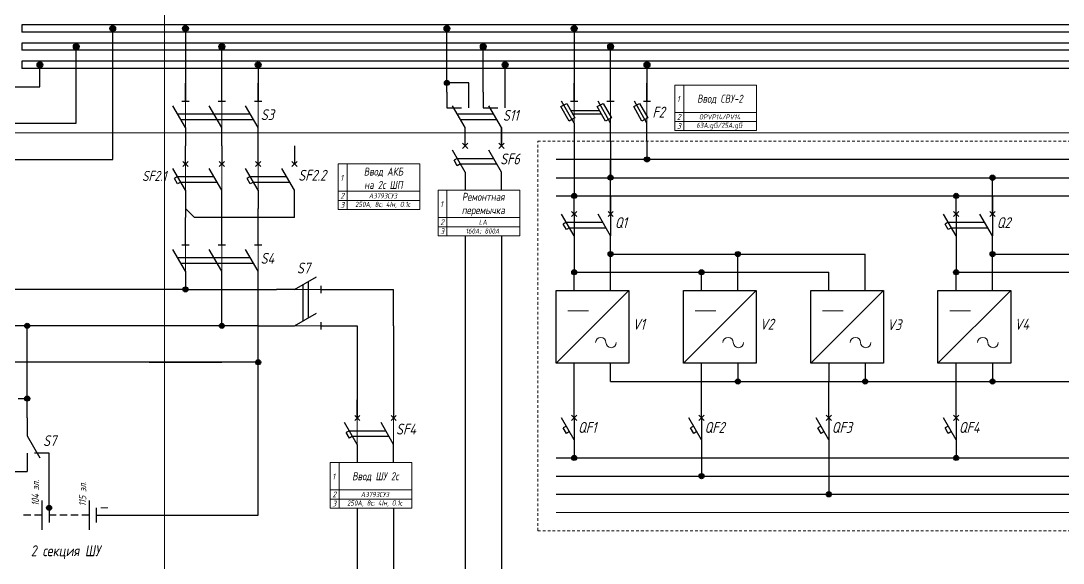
# Model space of a CAD drawing. Header units: millimetres. Extents: x 9 to 5215, y -207 to 4633.
# Drawn here: x 1643.8 to 1930.4, y 4304.8 to 4453.8 of the extents above; entities that cross this region are included whole.
import ezdxf
from ezdxf.enums import TextEntityAlignment as Align

# ---------------------------------------------------------------- set-up
doc = ezdxf.new("R2010")
doc.units = ezdxf.units.MM
doc.linetypes.add('JIS_02_0.7', pattern=[1.35, 0.75, -0.6])
doc.layers.add('Разрывы', color=10, linetype='Continuous')
doc.layers.add('Рамка', color=1, linetype='Continuous', plot=False)
doc.styles.add('eskdw', font='GOST_ANT.TTF', dxfattribs={"oblique": 10})
doc.styles.get("Standard").update_dxf_attribs({"font": 'GOST_ANT.TTF', "oblique": 10, "height": 2.5})
doc.styles.add('Гост', font='GOST_ANT.TTF', dxfattribs={"oblique": 10, "height": 1.4})

msp = doc.modelspace()

# ---------------------------------------------------------------- hatches: boundary and pattern name
for points in [[(1669.89, 4451.75, 1), (1668.29, 4451.75, 1)], [(1689.89, 4451.75, 1), (1688.29, 4451.75, 1)], [(1761.78, 4451.75, 1), (1760.18, 4451.75, 1)], [(1796.78, 4451.75, 1), (1795.18, 4451.75, 1)], [(1659.89, 4446.75, 1), (1658.29, 4446.75, 1)], [(1699.89, 4446.75, 1), (1698.29, 4446.75, 1)], [(1771.78, 4446.75, 1), (1770.18, 4446.75, 1)], [(1806.78, 4446.75, 1), (1805.18, 4446.75, 1)], [(1649.89, 4441.75, 1), (1648.29, 4441.75, 1)], [(1709.89, 4441.75, 1), (1708.29, 4441.75, 1)], [(1777.78, 4441.75, 1), (1776.18, 4441.75, 1)], [(1816.78, 4441.75, 1), (1815.18, 4441.75, 1)], [(1761.68, 4436.77, 1), (1760.28, 4436.77, 1)], [(1761.68, 4436.77, 1), (1760.28, 4436.77, 1)], [(1761.68, 4436.77, 1), (1760.28, 4436.77, 1)], [(1816.68, 4415.76, 1), (1815.28, 4415.76, 1)], [(1816.68, 4415.76, 1), (1815.28, 4415.76, 1)], [(1816.68, 4415.76, 1), (1815.28, 4415.76, 1)], [(1806.68, 4410.76, 1), (1805.28, 4410.76, 1)], [(1806.68, 4410.76, 1), (1805.28, 4410.76, 1)], [(1806.68, 4410.76, 1), (1805.28, 4410.76, 1)], [(1911.68, 4410.75, 1), (1910.28, 4410.75, 1)], [(1911.68, 4410.75, 1), (1910.28, 4410.75, 1)], [(1911.68, 4410.75, 1), (1910.28, 4410.75, 1)], [(1796.68, 4405.75, 1), (1795.28, 4405.75, 1)], [(1796.68, 4405.75, 1), (1795.28, 4405.75, 1)], [(1796.68, 4405.75, 1), (1795.28, 4405.75, 1)], [(1901.68, 4405.75, 1), (1900.28, 4405.75, 1)], [(1901.68, 4405.75, 1), (1900.28, 4405.75, 1)], [(1901.68, 4405.75, 1), (1900.28, 4405.75, 1)], [(1806.68, 4389.75, 1), (1805.28, 4389.75, 1)], [(1806.68, 4389.75, 1), (1805.28, 4389.75, 1)], [(1806.68, 4389.75, 1), (1805.28, 4389.75, 1)], [(1841.68, 4389.75, 1), (1840.28, 4389.75, 1)], [(1841.68, 4389.75, 1), (1840.28, 4389.75, 1)], [(1841.68, 4389.75, 1), (1840.28, 4389.75, 1)], [(1911.68, 4389.75, 1), (1910.28, 4389.75, 1)], [(1911.68, 4389.75, 1), (1910.28, 4389.75, 1)], [(1911.68, 4389.75, 1), (1910.28, 4389.75, 1)], [(1796.68, 4384.75, 1), (1795.28, 4384.75, 1)], [(1796.68, 4384.75, 1), (1795.28, 4384.75, 1)], [(1796.68, 4384.75, 1), (1795.28, 4384.75, 1)], [(1831.68, 4384.75, 1), (1830.28, 4384.75, 1)], [(1831.68, 4384.75, 1), (1830.28, 4384.75, 1)], [(1831.68, 4384.75, 1), (1830.28, 4384.75, 1)], [(1901.68, 4384.75, 1), (1900.28, 4384.75, 1)], [(1901.68, 4384.75, 1), (1900.28, 4384.75, 1)], [(1901.68, 4384.75, 1), (1900.28, 4384.75, 1)], [(1689.79, 4380.04, 1), (1688.39, 4380.04, 1)], [(1689.79, 4380.04, 1), (1688.39, 4380.04, 1)], [(1689.79, 4380.04, 1), (1688.39, 4380.04, 1)], [(1646.32, 4370.04, 1), (1644.92, 4370.04, 1)], [(1646.32, 4370.04, 1), (1644.92, 4370.04, 1)], [(1646.32, 4370.04, 1), (1644.92, 4370.04, 1)], [(1699.79, 4370.04, 1), (1698.39, 4370.04, 1)], [(1699.79, 4370.04, 1), (1698.39, 4370.04, 1)], [(1699.79, 4370.04, 1), (1698.39, 4370.04, 1)], [(1709.79, 4360.04, 1), (1708.39, 4360.04, 1)], [(1709.79, 4360.04, 1), (1708.39, 4360.04, 1)], [(1709.79, 4360.04, 1), (1708.39, 4360.04, 1)], [(1841.68, 4354.75, 1), (1840.28, 4354.75, 1)], [(1841.68, 4354.75, 1), (1840.28, 4354.75, 1)], [(1841.68, 4354.75, 1), (1840.28, 4354.75, 1)], [(1876.68, 4354.75, 1), (1875.28, 4354.75, 1)], [(1876.68, 4354.75, 1), (1875.28, 4354.75, 1)], [(1876.68, 4354.75, 1), (1875.28, 4354.75, 1)], [(1911.68, 4354.75, 1), (1910.28, 4354.75, 1)], [(1911.68, 4354.75, 1), (1910.28, 4354.75, 1)], [(1911.68, 4354.75, 1), (1910.28, 4354.75, 1)], [(1646.32, 4350.04, 1), (1644.92, 4350.04, 1)], [(1646.32, 4350.04, 1), (1644.92, 4350.04, 1)], [(1646.32, 4350.04, 1), (1644.92, 4350.04, 1)], [(1796.68, 4333.75, 1), (1795.28, 4333.75, 1)], [(1796.68, 4333.75, 1), (1795.28, 4333.75, 1)], [(1796.68, 4333.75, 1), (1795.28, 4333.75, 1)], [(1901.68, 4333.75, 1), (1900.28, 4333.75, 1)], [(1901.68, 4333.75, 1), (1900.28, 4333.75, 1)], [(1901.68, 4333.75, 1), (1900.28, 4333.75, 1)], [(1831.68, 4328.75, 1), (1830.28, 4328.75, 1)], [(1831.68, 4328.75, 1), (1830.28, 4328.75, 1)], [(1831.68, 4328.75, 1), (1830.28, 4328.75, 1)], [(1866.68, 4323.75, 1), (1865.28, 4323.75, 1)], [(1866.68, 4323.75, 1), (1865.28, 4323.75, 1)], [(1866.68, 4323.75, 1), (1865.28, 4323.75, 1)], [(1652.29, 4320.04, 1), (1650.89, 4320.04, 1)], [(1652.29, 4320.04, 1), (1650.89, 4320.04, 1)], [(1652.29, 4320.04, 1), (1650.89, 4320.04, 1)]]:
    msp.add_hatch(color=256).paths.add_polyline_path(points)

# ---------------------------------------------------------------- linework, layer by layer
for p, q in [((1644.09, 4452.75), (1644.09, 4450.75)), ((2258.43, 4452.75), (1644.09, 4452.75)), ((2258.43, 4450.75), (1644.09, 4450.75)), ((1669.09, 4415.75), (1669.09, 4451.75)), ((1689.09, 4451.75), (1689.09, 4431.75)), ((1760.98, 4434.27), (1760.98, 4451.75)), ((1795.98, 4451.75), (1795.98, 4431.75)), ((1644.09, 4447.75), (1644.09, 4445.75)), ((2258.43, 4447.75), (1644.09, 4447.75)), ((2258.43, 4445.75), (1644.09, 4445.75)), ((1659.09, 4425.75), (1659.09, 4446.75)), ((1699.09, 4436.75), (1699.09, 4446.75)), ((1770.98, 4434.27), (1770.98, 4446.75)), ((1805.98, 4436.75), (1805.98, 4446.75)), ((1644.09, 4442.75), (1644.09, 4440.75)), ((2258.43, 4442.75), (1644.09, 4442.75)), ((1649.09, 4435.75), (1649.09, 4441.75)), ((1709.09, 4441.75), (1709.09, 4431.75)), ((1776.98, 4434.27), (1776.98, 4441.75)), ((1815.98, 4441.75), (1815.98, 4431.75)), ((2258.43, 4440.75), (1644.09, 4440.75)), ((1689.09, 4431.75), (1689.09, 4436.75)), ((1699.09, 4431.75), (1699.09, 4436.75)), ((1699.09, 4431.75), (1699.09, 4436.75)), ((1709.09, 4431.75), (1709.09, 4436.75)), ((1709.09, 4431.75), (1709.09, 4436.75)), ((1766.98, 4436.77), (1760.98, 4436.77)), ((1766.98, 4434.27), (1766.98, 4436.77)), ((1795.98, 4431.75), (1795.98, 4436.75)), ((1805.98, 4431.75), (1805.98, 4436.75)), ((1805.98, 4431.75), (1805.98, 4436.75)), ((1815.98, 4431.75), (1815.98, 4436.75)), ((1815.98, 4431.75), (1815.98, 4436.75)), ((1638.21, 4435.75), (1649.09, 4435.75)), ((1760.98, 4434.27), (1760.98, 4429.91)), ((1766.98, 4429.91), (1766.98, 4434.27)), ((1770.98, 4434.27), (1770.98, 4429.91)), ((1776.98, 4429.91), (1776.98, 4434.27)), ((1689.09, 4424.51), (1685.62, 4430.51)), ((1688.09, 4431.75), (1690.09, 4431.75)), ((1699.09, 4424.51), (1695.62, 4430.51)), ((1698.09, 4431.75), (1700.09, 4431.75)), ((1709.09, 4424.51), (1705.62, 4430.51)), ((1708.09, 4431.75), (1710.09, 4431.75)), ((1765.98, 4424.51), (1762.52, 4430.51)), ((1775.98, 4424.51), (1772.52, 4430.51)), ((1792.32, 4430.26), (1793.9, 4431.17)), ((1794.6, 4426.32), (1792.32, 4430.26)), ((1795.98, 4425.75), (1792.52, 4431.75)), ((1793.9, 4431.17), (1796.18, 4427.23)), ((1794.98, 4431.75), (1796.98, 4431.75)), ((1802.32, 4430.26), (1803.9, 4431.17)), ((1804.6, 4426.32), (1802.32, 4430.26)), ((1805.98, 4425.75), (1802.52, 4431.75)), ((1803.38, 4430.25), (1803.38, 4430.25)), ((1803.9, 4431.17), (1806.18, 4427.23)), ((1804.98, 4431.75), (1806.98, 4431.75)), ((1812.32, 4430.26), (1813.9, 4431.17)), ((1814.6, 4426.32), (1812.32, 4430.26)), ((1815.98, 4425.75), (1812.52, 4431.75)), ((1813.9, 4431.17), (1816.18, 4427.23)), ((1814.98, 4431.75), (1816.98, 4431.75)), ((1686.92, 4428.26), (1706.92, 4428.26)), ((1696.49, 4429.01), (1696.49, 4429.01)), ((1760.98, 4429.91), (1764.98, 4429.91)), ((1763.82, 4428.26), (1773.82, 4428.26)), ((1770.98, 4429.91), (1774.98, 4429.91)), ((1796.18, 4427.23), (1794.6, 4426.32)), ((1795.01, 4429.25), (1802.91, 4429.25)), ((1795.59, 4428.25), (1803.49, 4428.25)), ((1806.18, 4427.23), (1804.6, 4426.32)), ((1816.18, 4427.23), (1814.6, 4426.32)), ((1638.21, 4425.75), (1659.09, 4425.75)), ((1687.79, 4426.76), (1707.79, 4426.76)), ((1689.09, 4424.51), (1689.09, 4419.51)), ((1699.09, 4419.51), (1699.09, 4424.51)), ((1709.09, 4419.51), (1709.09, 4424.51)), ((1764.68, 4426.76), (1774.68, 4426.76)), ((1765.98, 4419.51), (1765.98, 4424.51)), ((1765.98, 4419.51), (1765.98, 4424.51)), ((1775.98, 4424.51), (1775.98, 4419.51)), ((1775.98, 4419.51), (1775.98, 4424.51)), ((1795.98, 4425.75), (1795.98, 4420.75)), ((1805.98, 4420.75), (1805.98, 4425.75)), ((1815.98, 4420.75), (1815.98, 4425.75)), ((1689.09, 4414.51), (1689.09, 4419.51)), ((1699.09, 4419.51), (1699.09, 4414.51)), ((1709.09, 4414.51), (1709.09, 4419.51)), ((1719.09, 4419.51), (1719.09, 4414.51)), ((1765.27, 4418.8), (1766.69, 4420.22)), ((1766.69, 4418.8), (1765.27, 4420.22)), ((1775.27, 4418.8), (1776.69, 4420.22)), ((1776.69, 4418.8), (1775.27, 4420.22)), ((1795.98, 4420.75), (1795.98, 4405.75)), ((1805.98, 4420.75), (1805.98, 4410.75)), ((1815.98, 4420.75), (1815.98, 4415.75)), ((1638.21, 4415.75), (1669.09, 4415.75)), ((1765.98, 4412.28), (1762.52, 4418.28)), ((1763.82, 4416.03), (1762.95, 4415.53)), ((1763.82, 4416.03), (1773.82, 4416.03)), ((1775.98, 4412.28), (1772.52, 4418.28)), ((1773.38, 4416.78), (1773.38, 4416.78)), ((2130.98, 4415.75), (1790.98, 4415.75)), ((1805.98, 4405.75), (1805.98, 4415.75)), ((1689.09, 4407.28), (1685.62, 4413.28)), ((1688.38, 4413.8), (1689.8, 4415.22)), ((1689.8, 4413.8), (1688.38, 4415.22)), ((1699.09, 4407.28), (1695.62, 4413.28)), ((1698.38, 4413.8), (1699.8, 4415.22)), ((1699.8, 4413.8), (1698.38, 4415.22)), ((1709.09, 4407.28), (1705.62, 4413.28)), ((1708.38, 4413.8), (1709.8, 4415.22)), ((1709.8, 4413.8), (1708.38, 4415.22)), ((1719.09, 4407.28), (1715.62, 4413.28)), ((1718.38, 4413.8), (1719.8, 4415.22)), ((1719.8, 4413.8), (1718.38, 4415.22)), ((1763.82, 4414.03), (1762.95, 4415.53)), ((1764.68, 4414.53), (1763.82, 4414.03)), ((1764.68, 4414.53), (1774.68, 4414.53)), ((1686.92, 4411.03), (1686.06, 4410.53)), ((1686.92, 4409.03), (1686.06, 4410.53)), ((1686.92, 4411.03), (1696.92, 4411.03)), ((1696.49, 4411.78), (1696.49, 4411.78)), ((1706.92, 4411.03), (1706.06, 4410.53)), ((1706.92, 4409.03), (1706.06, 4410.53)), ((1706.92, 4411.03), (1716.92, 4411.03)), ((1716.49, 4411.78), (1716.49, 4411.78)), ((1765.98, 4412.28), (1765.98, 4407.28)), ((1775.98, 4407.28), (1775.98, 4412.28)), ((1790.98, 4410.75), (2120.98, 4410.75)), ((1910.98, 4405.75), (1910.98, 4410.75)), ((1687.79, 4409.53), (1686.92, 4409.03)), ((1687.79, 4409.53), (1697.79, 4409.53)), ((1689.09, 4407.28), (1689.09, 4399.78)), ((1699.09, 4402.28), (1699.09, 4407.28)), ((1707.79, 4409.53), (1706.92, 4409.03)), ((1707.79, 4409.53), (1717.79, 4409.53)), ((1709.09, 4407.28), (1709.09, 4402.28)), ((1719.09, 4399.78), (1719.09, 4407.28)), ((1790.98, 4405.75), (2000.98, 4405.75)), ((1795.98, 4400.75), (1795.98, 4405.75)), ((1795.98, 4400.75), (1795.98, 4405.75)), ((1805.98, 4405.75), (1805.98, 4400.75)), ((1805.98, 4400.75), (1805.98, 4405.75)), ((1900.98, 4400.75), (1900.98, 4405.75)), ((1900.98, 4400.75), (1900.98, 4405.75)), ((1910.98, 4405.75), (1910.98, 4400.75)), ((1910.98, 4400.75), (1910.98, 4405.75)), ((1691.59, 4399.78), (1689.09, 4402.28)), ((1699.09, 4397.28), (1699.09, 4402.28)), ((1709.09, 4397.28), (1709.09, 4402.28)), ((1795.27, 4400.05), (1796.69, 4401.46)), ((1796.69, 4400.05), (1795.27, 4401.46)), ((1805.27, 4400.05), (1806.69, 4401.46)), ((1806.69, 4400.05), (1805.27, 4401.46)), ((1900.27, 4400.05), (1901.69, 4401.46)), ((1901.69, 4400.05), (1900.27, 4401.46)), ((1910.27, 4400.05), (1911.69, 4401.46)), ((1911.69, 4400.05), (1910.27, 4401.46)), ((1689.09, 4397.28), (1689.09, 4399.78)), ((1719.09, 4399.78), (1691.59, 4399.78)), ((1795.98, 4394.75), (1792.52, 4400.75)), ((1805.98, 4394.75), (1802.52, 4400.75)), ((1803.38, 4399.25), (1803.38, 4399.25)), ((1900.98, 4394.75), (1897.52, 4400.75)), ((1910.98, 4394.75), (1907.52, 4400.75)), ((1908.38, 4399.25), (1908.38, 4399.25)), ((1689.09, 4392.28), (1689.09, 4397.28)), ((1699.09, 4392.28), (1699.09, 4397.28)), ((1699.09, 4392.28), (1699.09, 4397.28)), ((1709.09, 4392.28), (1709.09, 4397.28)), ((1709.09, 4392.28), (1709.09, 4397.28)), ((1793.82, 4398.5), (1792.95, 4398)), ((1793.82, 4396.5), (1792.95, 4398)), ((1793.82, 4398.5), (1803.82, 4398.5)), ((1794.68, 4397), (1793.82, 4396.5)), ((1794.68, 4397), (1804.68, 4397)), ((1898.82, 4398.5), (1897.95, 4398)), ((1898.82, 4396.5), (1897.95, 4398)), ((1898.82, 4398.5), (1908.82, 4398.5)), ((1899.68, 4397), (1898.82, 4396.5)), ((1899.68, 4397), (1909.68, 4397)), ((1765.98, 4394.78), (1765.98, 4302.75)), ((1775.98, 4394.78), (1775.98, 4297.75)), ((1795.98, 4394.75), (1795.98, 4389.75)), ((1805.98, 4389.75), (1805.98, 4394.75)), ((1900.98, 4394.75), (1900.98, 4389.75)), ((1910.98, 4389.75), (1910.98, 4394.75)), ((1689.09, 4385.04), (1685.62, 4391.04)), ((1688.09, 4392.28), (1690.09, 4392.28)), ((1699.09, 4385.04), (1695.62, 4391.04)), ((1698.09, 4392.28), (1700.09, 4392.28)), ((1709.09, 4385.04), (1705.62, 4391.04)), ((1708.09, 4392.28), (1710.09, 4392.28)), ((1686.92, 4388.79), (1706.92, 4388.79)), ((1687.79, 4387.29), (1707.79, 4387.29)), ((1696.49, 4389.54), (1696.49, 4389.54)), ((1795.98, 4389.75), (1795.98, 4384.75)), ((1805.98, 4379.75), (1805.98, 4389.75)), ((1805.98, 4389.75), (1875.98, 4389.75)), ((1840.98, 4379.75), (1840.98, 4389.75)), ((1875.98, 4379.75), (1875.98, 4389.75)), ((1900.98, 4389.75), (1900.98, 4384.75)), ((1910.98, 4379.75), (1910.98, 4389.75)), ((1910.98, 4389.75), (1980.98, 4389.75)), ((1689.09, 4385.04), (1689.09, 4380.04)), ((1699.09, 4380.04), (1699.09, 4385.04)), ((1709.09, 4380.04), (1709.09, 4385.04)), ((1795.98, 4379.75), (1795.98, 4384.75)), ((1795.98, 4384.75), (1865.98, 4384.75)), ((1830.98, 4379.75), (1830.98, 4384.75)), ((1865.98, 4379.75), (1865.98, 4384.75)), ((1900.98, 4379.75), (1900.98, 4384.75)), ((1900.98, 4384.75), (1970.98, 4384.75)), ((1719.09, 4380.04), (1725.09, 4383.51)), ((1722.84, 4382.21), (1722.84, 4372.21)), ((1689.09, 4380.04), (1550.09, 4380.04)), ((1689.09, 4380.04), (1714.09, 4380.04)), ((1699.09, 4370.04), (1699.09, 4380.04)), ((1709.09, 4318.04), (1709.09, 4380.04)), ((1719.09, 4380.04), (1714.09, 4380.04)), ((1721.34, 4381.34), (1721.34, 4371.34)), ((1726.32, 4381.04), (1726.32, 4379.04)), ((1726.32, 4380.04), (1731.32, 4380.04)), ((1731.32, 4380.04), (1736.32, 4380.04)), ((1736.32, 4380.04), (1746.32, 4380.04)), ((1746.32, 4370.04), (1746.32, 4380.04)), ((1790.98, 4359.75), (1810.98, 4379.75)), ((1810.98, 4379.75), (1810.98, 4359.75)), ((1825.98, 4359.75), (1845.98, 4379.75)), ((1845.98, 4379.75), (1845.98, 4359.75)), ((1860.98, 4359.75), (1880.98, 4379.75)), ((1880.98, 4379.75), (1880.98, 4359.75)), ((1895.98, 4359.75), (1915.98, 4379.75)), ((1915.98, 4379.75), (1915.98, 4359.75)), ((1719.09, 4370.04), (1725.09, 4373.51)), ((1699.09, 4370.04), (1560.09, 4370.04)), ((1645.62, 4350.04), (1645.62, 4370.04)), ((1709.09, 4370.04), (1699.09, 4370.04)), ((1709.09, 4370.04), (1714.09, 4370.04)), ((1714.09, 4370.04), (1719.09, 4370.04)), ((1723.59, 4372.64), (1723.59, 4372.64)), ((1726.32, 4371.04), (1726.32, 4369.04)), ((1726.32, 4370.04), (1731.32, 4370.04)), ((1726.32, 4370.04), (1736.32, 4370.04)), ((1736.32, 4370.04), (1736.32, 4344.7)), ((1746.32, 4370.04), (1746.32, 4344.7)), ((1709.09, 4360.04), (1570.09, 4360.04)), ((1679.09, 4360.04), (1699.09, 4360.04)), ((1795.98, 4354.75), (1795.98, 4359.75)), ((1805.98, 4354.75), (1805.98, 4359.75)), ((1830.98, 4354.75), (1830.98, 4359.75)), ((1840.98, 4359.75), (1840.98, 4354.75)), ((1865.98, 4359.75), (1865.98, 4354.75)), ((1875.98, 4359.75), (1875.98, 4354.75)), ((1900.98, 4354.75), (1900.98, 4359.75)), ((1910.98, 4359.75), (1910.98, 4354.75)), ((1795.98, 4349.75), (1795.98, 4354.75)), ((1805.98, 4354.75), (1980.98, 4354.75)), ((1830.98, 4349.75), (1830.98, 4354.75)), ((1865.98, 4349.75), (1865.98, 4354.75)), ((1900.98, 4349.75), (1900.98, 4354.75)), ((1643.12, 4350.04), (1645.62, 4350.04)), ((1645.62, 4344.8), (1645.62, 4350.04)), ((1736.32, 4344.7), (1736.32, 4349.7)), ((1746.32, 4349.7), (1746.32, 4344.7)), ((1795.98, 4344.75), (1795.98, 4349.75)), ((1795.98, 4344.75), (1795.98, 4349.75)), ((1830.98, 4344.75), (1830.98, 4349.75)), ((1830.98, 4344.75), (1830.98, 4349.75)), ((1865.98, 4344.75), (1865.98, 4349.75)), ((1865.98, 4344.75), (1865.98, 4349.75)), ((1900.98, 4344.75), (1900.98, 4349.75)), ((1900.98, 4344.75), (1900.98, 4349.75)), ((1645.62, 4344.8), (1645.62, 4339.8)), ((1735.62, 4343.99), (1737.03, 4345.4)), ((1737.03, 4343.99), (1735.62, 4345.4)), ((1745.62, 4343.99), (1747.03, 4345.4)), ((1747.03, 4343.99), (1745.62, 4345.4)), ((1795.98, 4338.75), (1792.52, 4344.75)), ((1795.27, 4344.05), (1796.69, 4345.46)), ((1796.69, 4344.05), (1795.27, 4345.46)), ((1830.98, 4338.75), (1827.52, 4344.75)), ((1830.27, 4344.05), (1831.69, 4345.46)), ((1831.69, 4344.05), (1830.27, 4345.46)), ((1865.98, 4338.75), (1862.52, 4344.75)), ((1865.27, 4344.05), (1866.69, 4345.46)), ((1866.69, 4344.05), (1865.27, 4345.46)), ((1900.98, 4338.75), (1897.52, 4344.75)), ((1900.27, 4344.05), (1901.69, 4345.46)), ((1901.69, 4344.05), (1900.27, 4345.46)), ((1736.32, 4337.46), (1732.86, 4343.46)), ((1746.32, 4337.46), (1742.86, 4343.46)), ((1743.73, 4341.96), (1743.73, 4341.96)), ((1793.82, 4342.5), (1792.95, 4342)), ((1793.82, 4340.5), (1792.95, 4342)), ((1828.82, 4342.5), (1827.95, 4342)), ((1828.82, 4340.5), (1827.95, 4342)), ((1863.82, 4342.5), (1862.95, 4342)), ((1863.82, 4340.5), (1862.95, 4342)), ((1898.82, 4342.5), (1897.95, 4342)), ((1898.82, 4340.5), (1897.95, 4342)), ((1645.62, 4339.8), (1649.08, 4333.8)), ((1734.16, 4341.21), (1733.29, 4340.71)), ((1734.16, 4339.21), (1733.29, 4340.71)), ((1734.16, 4341.21), (1744.16, 4341.21)), ((1735.02, 4339.71), (1734.16, 4339.21)), ((1735.02, 4339.71), (1745.02, 4339.71)), ((1794.68, 4341), (1793.82, 4340.5)), ((1795.98, 4338.75), (1795.98, 4333.75)), ((1829.68, 4341), (1828.82, 4340.5)), ((1830.98, 4338.75), (1830.98, 4333.75)), ((1864.68, 4341), (1863.82, 4340.5)), ((1865.98, 4338.75), (1865.98, 4333.75)), ((1899.68, 4341), (1898.82, 4340.5)), ((1900.98, 4338.75), (1900.98, 4333.75)), ((1736.32, 4337.46), (1736.32, 4332.46)), ((1746.32, 4332.46), (1746.32, 4337.46)), ((1645.59, 4335.04), (1645.59, 4330.04)), ((1651.59, 4335.04), (1647.59, 4335.04)), ((1651.59, 4330.04), (1651.59, 4335.04)), ((1790.98, 4333.75), (2155.98, 4333.75)), ((1830.98, 4333.75), (1830.98, 4328.75)), ((1865.98, 4333.75), (1865.98, 4323.75)), ((1637.62, 4330.04), (1645.59, 4330.04)), ((1651.59, 4320.04), (1651.59, 4330.04)), ((1790.98, 4328.75), (2155.98, 4328.75)), ((1649.59, 4322.04), (1649.59, 4314.04)), ((1662.59, 4322.04), (1662.59, 4314.04)), ((1790.98, 4323.75), (2155.98, 4323.75)), ((1651.59, 4320.04), (1651.59, 4316.04)), ((1664.59, 4320.04), (1664.59, 4316.04)), ((1736.32, 4319.96), (1736.32, 4297.75)), ((1746.32, 4319.96), (1746.32, 4302.75)), ((1646.59, 4318.04), (1644.59, 4318.04)), ((1649.59, 4318.04), (1647.59, 4318.04)), ((1653.59, 4318.04), (1651.59, 4318.04)), ((1656.59, 4318.04), (1654.59, 4318.04)), ((1659.59, 4318.04), (1657.59, 4318.04)), ((1662.59, 4318.04), (1660.59, 4318.04)), ((1664.59, 4318.04), (1669.59, 4318.04)), ((1669.59, 4318.04), (1709.09, 4318.04))]:
    msp.add_line(p, q)
at = {"lineweight": 9}
for p, q in [((1823.63, 4436.19), (1846.07, 4436.19)), ((1823.63, 4436.19), (1823.63, 4423.69)), ((1826.07, 4436.19), (1826.07, 4423.69)), ((1846.07, 4436.19), (1846.07, 4423.69)), ((1846.07, 4436.19), (1846.07, 4423.69)), ((1823.63, 4428.69), (1846.07, 4428.69)), ((1823.63, 4428.69), (1846.07, 4428.69)), ((1826.07, 4428.69), (1846.07, 4428.69)), ((1826.07, 4428.69), (1846.07, 4428.69)), ((1823.63, 4426.19), (1826.07, 4426.19)), ((1826.07, 4426.19), (1846.07, 4426.19)), ((1826.07, 4426.19), (1846.07, 4426.19)), ((1823.63, 4423.69), (1826.07, 4423.69)), ((1826.07, 4423.69), (1846.07, 4423.69)), ((1826.07, 4423.69), (1846.07, 4423.69)), ((1731.09, 4414.51), (1753.54, 4414.51)), ((1731.09, 4414.51), (1731.09, 4402.01)), ((1733.54, 4414.51), (1733.54, 4402.01)), ((1753.54, 4414.51), (1753.54, 4402.01)), ((1753.54, 4414.51), (1753.54, 4402.01)), ((1758.54, 4407.28), (1780.98, 4407.28)), ((1758.54, 4407.28), (1758.54, 4394.78)), ((1760.98, 4407.28), (1760.98, 4394.78)), ((1780.98, 4407.28), (1780.98, 4394.78)), ((1780.98, 4407.28), (1780.98, 4394.78)), ((1731.09, 4407.01), (1753.54, 4407.01)), ((1731.09, 4407.01), (1753.54, 4407.01)), ((1731.09, 4404.51), (1733.54, 4404.51)), ((1733.54, 4407.01), (1753.54, 4407.01)), ((1733.54, 4407.01), (1753.54, 4407.01)), ((1733.54, 4404.51), (1753.54, 4404.51)), ((1733.54, 4404.51), (1753.54, 4404.51)), ((1731.09, 4402.01), (1733.54, 4402.01)), ((1733.54, 4402.01), (1753.54, 4402.01)), ((1733.54, 4402.01), (1753.54, 4402.01)), ((1758.54, 4399.78), (1780.98, 4399.78)), ((1758.54, 4399.78), (1780.98, 4399.78)), ((1760.98, 4399.78), (1780.98, 4399.78)), ((1760.98, 4399.78), (1780.98, 4399.78)), ((1758.54, 4397.28), (1760.98, 4397.28)), ((1760.98, 4397.28), (1780.98, 4397.28)), ((1760.98, 4397.28), (1780.98, 4397.28)), ((1758.54, 4394.78), (1760.98, 4394.78)), ((1760.98, 4394.78), (1780.98, 4394.78)), ((1760.98, 4394.78), (1780.98, 4394.78)), ((1728.88, 4332.46), (1751.32, 4332.46)), ((1728.88, 4332.46), (1728.88, 4319.96)), ((1731.32, 4332.46), (1731.32, 4319.96)), ((1751.32, 4332.46), (1751.32, 4319.96)), ((1751.32, 4332.46), (1751.32, 4319.96)), ((1728.88, 4324.96), (1751.32, 4324.96)), ((1728.88, 4324.96), (1751.32, 4324.96)), ((1731.32, 4324.96), (1751.32, 4324.96)), ((1731.32, 4324.96), (1751.32, 4324.96)), ((1728.88, 4322.46), (1731.32, 4322.46)), ((1731.32, 4322.46), (1751.32, 4322.46)), ((1731.32, 4322.46), (1751.32, 4322.46)), ((1728.88, 4319.96), (1731.32, 4319.96)), ((1731.32, 4319.96), (1751.32, 4319.96)), ((1731.32, 4319.96), (1751.32, 4319.96))]:
    msp.add_line(p, q, dxfattribs=at)
at = {"linetype": 'JIS_02_0.7', "lineweight": 9}
for p, q in [((1785.98, 4420.75), (2160.98, 4420.75)), ((1785.98, 4313.75), (1785.98, 4420.75)), ((1785.98, 4313.75), (2160.98, 4313.75))]:
    msp.add_line(p, q, dxfattribs=at)
at = {"color": 0}
for p, q in [((1790.98, 4379.75), (1810.98, 4379.75)), ((1790.98, 4359.75), (1790.98, 4379.75)), ((1825.98, 4379.75), (1845.98, 4379.75)), ((1825.98, 4359.75), (1825.98, 4379.75)), ((1860.98, 4379.75), (1880.98, 4379.75)), ((1860.98, 4359.75), (1860.98, 4379.75)), ((1895.98, 4379.75), (1915.98, 4379.75)), ((1895.98, 4359.75), (1895.98, 4379.75)), ((1810.98, 4359.75), (1790.98, 4359.75)), ((1845.98, 4359.75), (1825.98, 4359.75)), ((1880.98, 4359.75), (1860.98, 4359.75)), ((1915.98, 4359.75), (1895.98, 4359.75))]:
    msp.add_line(p, q, dxfattribs=at)
at = {"lineweight": 15}
for p, q in [((1794.2, 4374.18), (1799.89, 4374.18)), ((1829.2, 4374.18), (1834.89, 4374.18)), ((1864.2, 4374.18), (1869.89, 4374.18)), ((1899.2, 4374.18), (1904.89, 4374.18))]:
    msp.add_line(p, q, dxfattribs=at)
at = {"lineweight": 20}
msp.add_line((1667.79, 4320.04), (1665.79, 4320.04), dxfattribs=at)
at = {"lineweight": 13}
msp.add_line((1790.98, 4318.75), (2155.98, 4318.75), dxfattribs=at)
for centre, radius in [((1669.09, 4451.75), 0.8), ((1689.09, 4451.75), 0.8), ((1760.98, 4451.75), 0.8), ((1795.98, 4451.75), 0.8), ((1659.09, 4446.75), 0.8), ((1699.09, 4446.75), 0.8), ((1770.98, 4446.75), 0.8), ((1805.98, 4446.75), 0.8), ((1649.09, 4441.75), 0.8), ((1709.09, 4441.75), 0.8), ((1776.98, 4441.75), 0.8), ((1815.98, 4441.75), 0.8), ((1760.98, 4436.77), 0.7), ((1760.98, 4436.77), 0.7), ((1760.98, 4436.77), 0.7), ((1815.98, 4415.76), 0.7), ((1815.98, 4415.76), 0.7), ((1815.98, 4415.76), 0.7), ((1805.98, 4410.76), 0.7), ((1805.98, 4410.76), 0.7), ((1805.98, 4410.76), 0.7), ((1910.98, 4410.75), 0.7), ((1910.98, 4410.75), 0.7), ((1910.98, 4410.75), 0.7), ((1795.98, 4405.75), 0.7), ((1795.98, 4405.75), 0.7), ((1795.98, 4405.75), 0.7), ((1900.98, 4405.75), 0.7), ((1900.98, 4405.75), 0.7), ((1900.98, 4405.75), 0.7), ((1805.98, 4389.75), 0.7), ((1805.98, 4389.75), 0.7), ((1805.98, 4389.75), 0.7), ((1840.98, 4389.75), 0.7), ((1840.98, 4389.75), 0.7), ((1840.98, 4389.75), 0.7), ((1910.98, 4389.75), 0.7), ((1910.98, 4389.75), 0.7), ((1910.98, 4389.75), 0.7), ((1795.98, 4384.75), 0.7), ((1795.98, 4384.75), 0.7), ((1795.98, 4384.75), 0.7), ((1830.98, 4384.75), 0.7), ((1830.98, 4384.75), 0.7), ((1830.98, 4384.75), 0.7), ((1900.98, 4384.75), 0.7), ((1900.98, 4384.75), 0.7), ((1900.98, 4384.75), 0.7), ((1689.09, 4380.04), 0.7), ((1689.09, 4380.04), 0.7), ((1689.09, 4380.04), 0.7), ((1645.62, 4370.04), 0.7), ((1645.62, 4370.04), 0.7), ((1645.62, 4370.04), 0.7), ((1699.09, 4370.04), 0.7), ((1699.09, 4370.04), 0.7), ((1699.09, 4370.04), 0.7), ((1709.09, 4360.04), 0.7), ((1709.09, 4360.04), 0.7), ((1709.09, 4360.04), 0.7), ((1840.98, 4354.75), 0.7), ((1840.98, 4354.75), 0.7), ((1840.98, 4354.75), 0.7), ((1875.98, 4354.75), 0.7), ((1875.98, 4354.75), 0.7), ((1875.98, 4354.75), 0.7), ((1910.98, 4354.75), 0.7), ((1910.98, 4354.75), 0.7), ((1910.98, 4354.75), 0.7), ((1645.62, 4350.04), 0.7), ((1645.62, 4350.04), 0.7), ((1645.62, 4350.04), 0.7), ((1795.98, 4333.75), 0.7), ((1795.98, 4333.75), 0.7), ((1795.98, 4333.75), 0.7), ((1900.98, 4333.75), 0.7), ((1900.98, 4333.75), 0.7), ((1900.98, 4333.75), 0.7), ((1830.98, 4328.75), 0.7), ((1830.98, 4328.75), 0.7), ((1830.98, 4328.75), 0.7), ((1865.98, 4323.75), 0.7), ((1865.98, 4323.75), 0.7), ((1865.98, 4323.75), 0.7), ((1651.59, 4320.04), 0.7), ((1651.59, 4320.04), 0.7), ((1651.59, 4320.04), 0.7)]:
    msp.add_circle(centre, radius)
at = {"lineweight": 15}
for centre, start, end in [((1803.27, 4365.46), 0, 180), ((1806.12, 4365.46), 180, 0), ((1838.27, 4365.46), 0, 180), ((1841.12, 4365.46), 180, 0), ((1873.27, 4365.46), 0, 180), ((1876.12, 4365.46), 180, 0), ((1908.27, 4365.46), 0, 180), ((1911.12, 4365.46), 180, 0)]:
    msp.add_arc(centre, 1.42, start, end, dxfattribs=at)
at = {"layer": 'Разрывы', "lineweight": 13}
for p, q in [((1689.09, 4431.75), (1689.09, 4424.51)), ((1699.09, 4431.75), (1699.09, 4424.51)), ((1709.09, 4431.75), (1709.09, 4424.51)), ((1795.98, 4431.75), (1795.98, 4425.75)), ((1805.98, 4431.75), (1805.98, 4425.75)), ((1815.98, 4431.75), (1815.98, 4425.75)), ((1689.09, 4414.51), (1689.09, 4407.28)), ((1699.09, 4414.51), (1699.09, 4407.28)), ((1709.09, 4414.51), (1709.09, 4407.28)), ((1689.09, 4392.28), (1689.09, 4385.04)), ((1699.09, 4392.28), (1699.09, 4385.04)), ((1709.09, 4392.28), (1709.09, 4385.04)), ((1719.09, 4380.04), (1726.32, 4380.04)), ((1719.09, 4370.04), (1726.32, 4370.04)), ((1736.32, 4344.7), (1736.32, 4337.46)), ((1746.32, 4344.7), (1746.32, 4337.46))]:
    msp.add_line(p, q, dxfattribs=at)
at = {"layer": 'Разрывы'}
for p, q in [((1795.98, 4400.75), (1795.98, 4394.75)), ((1805.98, 4400.75), (1805.98, 4394.75)), ((1900.98, 4400.75), (1900.98, 4394.75)), ((1910.98, 4400.75), (1910.98, 4394.75)), ((1795.98, 4344.75), (1795.98, 4338.75)), ((1830.98, 4344.75), (1830.98, 4338.75)), ((1865.98, 4344.75), (1865.98, 4338.75)), ((1900.98, 4344.75), (1900.98, 4338.75))]:
    msp.add_line(p, q, dxfattribs=at)
at = {"layer": 'Рамка', "lineweight": 9}
for p, q in [((1683.34, 4423.03), (1683.34, 4633.03)), ((1386.34, 4423.03), (1683.34, 4423.03)), ((1683.34, 4213.03), (1683.34, 4423.03)), ((1683.34, 4423.03), (1980.34, 4423.03))]:
    msp.add_line(p, q, dxfattribs=at)

# ---------------------------------------------------------------- texts
at = {"lineweight": 9, "style": 'eskdw', "oblique": 15}
for s, p in [('1', (1824.18, 4431.59)), ('2', (1824.21, 4426.64)), ('3', (1824.21, 4424.14)), ('1', (1731.64, 4409.91)), ('2', (1731.67, 4404.97)), ('1', (1759.09, 4402.68)), ('3', (1731.67, 4402.47)), ('2', (1759.12, 4397.73)), ('3', (1759.12, 4395.23)), ('1', (1729.43, 4327.86)), ('2', (1729.46, 4322.92)), ('3', (1729.46, 4320.42))]:
    msp.add_text(s, height=1.6, dxfattribs=at).set_placement(p)
at = {"color": 0, "lineweight": 15, "style": 'eskdw', "oblique": 15}
for s, p in [('F2', (1819.15, 4428.76)), ('S3', (1711.6, 4428.06)), ('S11', (1778.5, 4427.87)), ('S4', (1711.6, 4388.59)), ('S7', (1721.52, 4385.92)), ('QF1', (1799.54, 4342.12)), ('QF2', (1834.54, 4342.12)), ('QF3', (1869.54, 4342.12)), ('QF4', (1904.54, 4342.12)), ('S7', (1651.74, 4338.49))]:
    msp.add_text(s, height=3, dxfattribs=at).set_placement(p, align=Align.MIDDLE_CENTER)
at = {"style": 'eskdw', "oblique": 15}
for s, height, p in [('SF6', 3, (1775.6, 4414.4)), ('SF2.2', 3, (1720.07, 4409.91)), ('SF2.1', 2.8, (1677.14, 4409.83)), ('Q1', 3, (1807.13, 4396.88)), ('Q2', 3, (1912.13, 4396.88)), ('V1', 3, (1811.99, 4368.99)), ('V2', 3, (1846.99, 4368.99)), ('V3', 3, (1881.99, 4368.85)), ('V4', 3, (1916.99, 4368.99)), ('SF4', 3, (1746.98, 4340.17))]:
    msp.add_text(s, height=height, dxfattribs=at).set_placement(p)
at = {"color": 0, "lineweight": 15, "style": 'eskdw', "oblique": 15}
for s, p in [('104 эл.', (1647.83, 4324.14)), ('115 эл.', (1660.81, 4323.84))]:
    msp.add_text(s, height=2, rotation=90, dxfattribs=at).set_placement(p, align=Align.MIDDLE_CENTER)
at = {"lineweight": 9, "attachment_point": 5, "style": 'Гост'}
for s, width, insert, char_height in [('Ввод СВУ-2', 20, (1836.07, 4432.27), 2.2), ('Ввод АКБ \\Pна 2с ШП', 20, (1743.54, 4410.59), 2.2), ('Ремонтная перемычка', 20, (1770.98, 4403.36), 2.2), ('Ввод ШУ 2с ', 20, (1741.32, 4328.54), 2.2), ('2 секция ШУ', 33.2912, (1656.18, 4307.84), 3)]:
    msp.add_mtext_dynamic_manual_height_columns(s, width=width, gutter_width=6, heights=[0], dxfattribs=dict(at, insert=insert, char_height=char_height))
at = {"lineweight": 9, "char_height": 1.4, "width": 20, "attachment_point": 5}
for s, insert in [('\\A1;OPVP14/PV14', (1835.96, 4427.44)), ('63А;gG/25А;gG', (1835.87, 4424.94)), ('\\A1;А3793СУ3', (1743.42, 4405.76)), ('250А, 8с; 4Iн, О.1с', (1743.33, 4403.26)), ('\\A1;LA', (1770.87, 4398.53)), ('160А; 800А', (1770.78, 4396.03)), ('\\A1;А3793СУ3', (1741.21, 4323.71)), ('250А, 8с; 4Iн, О.1с', (1741.12, 4321.21))]:
    msp.add_mtext(s, dxfattribs=dict(at, insert=insert))

doc.saveas('drawing.dxf')
